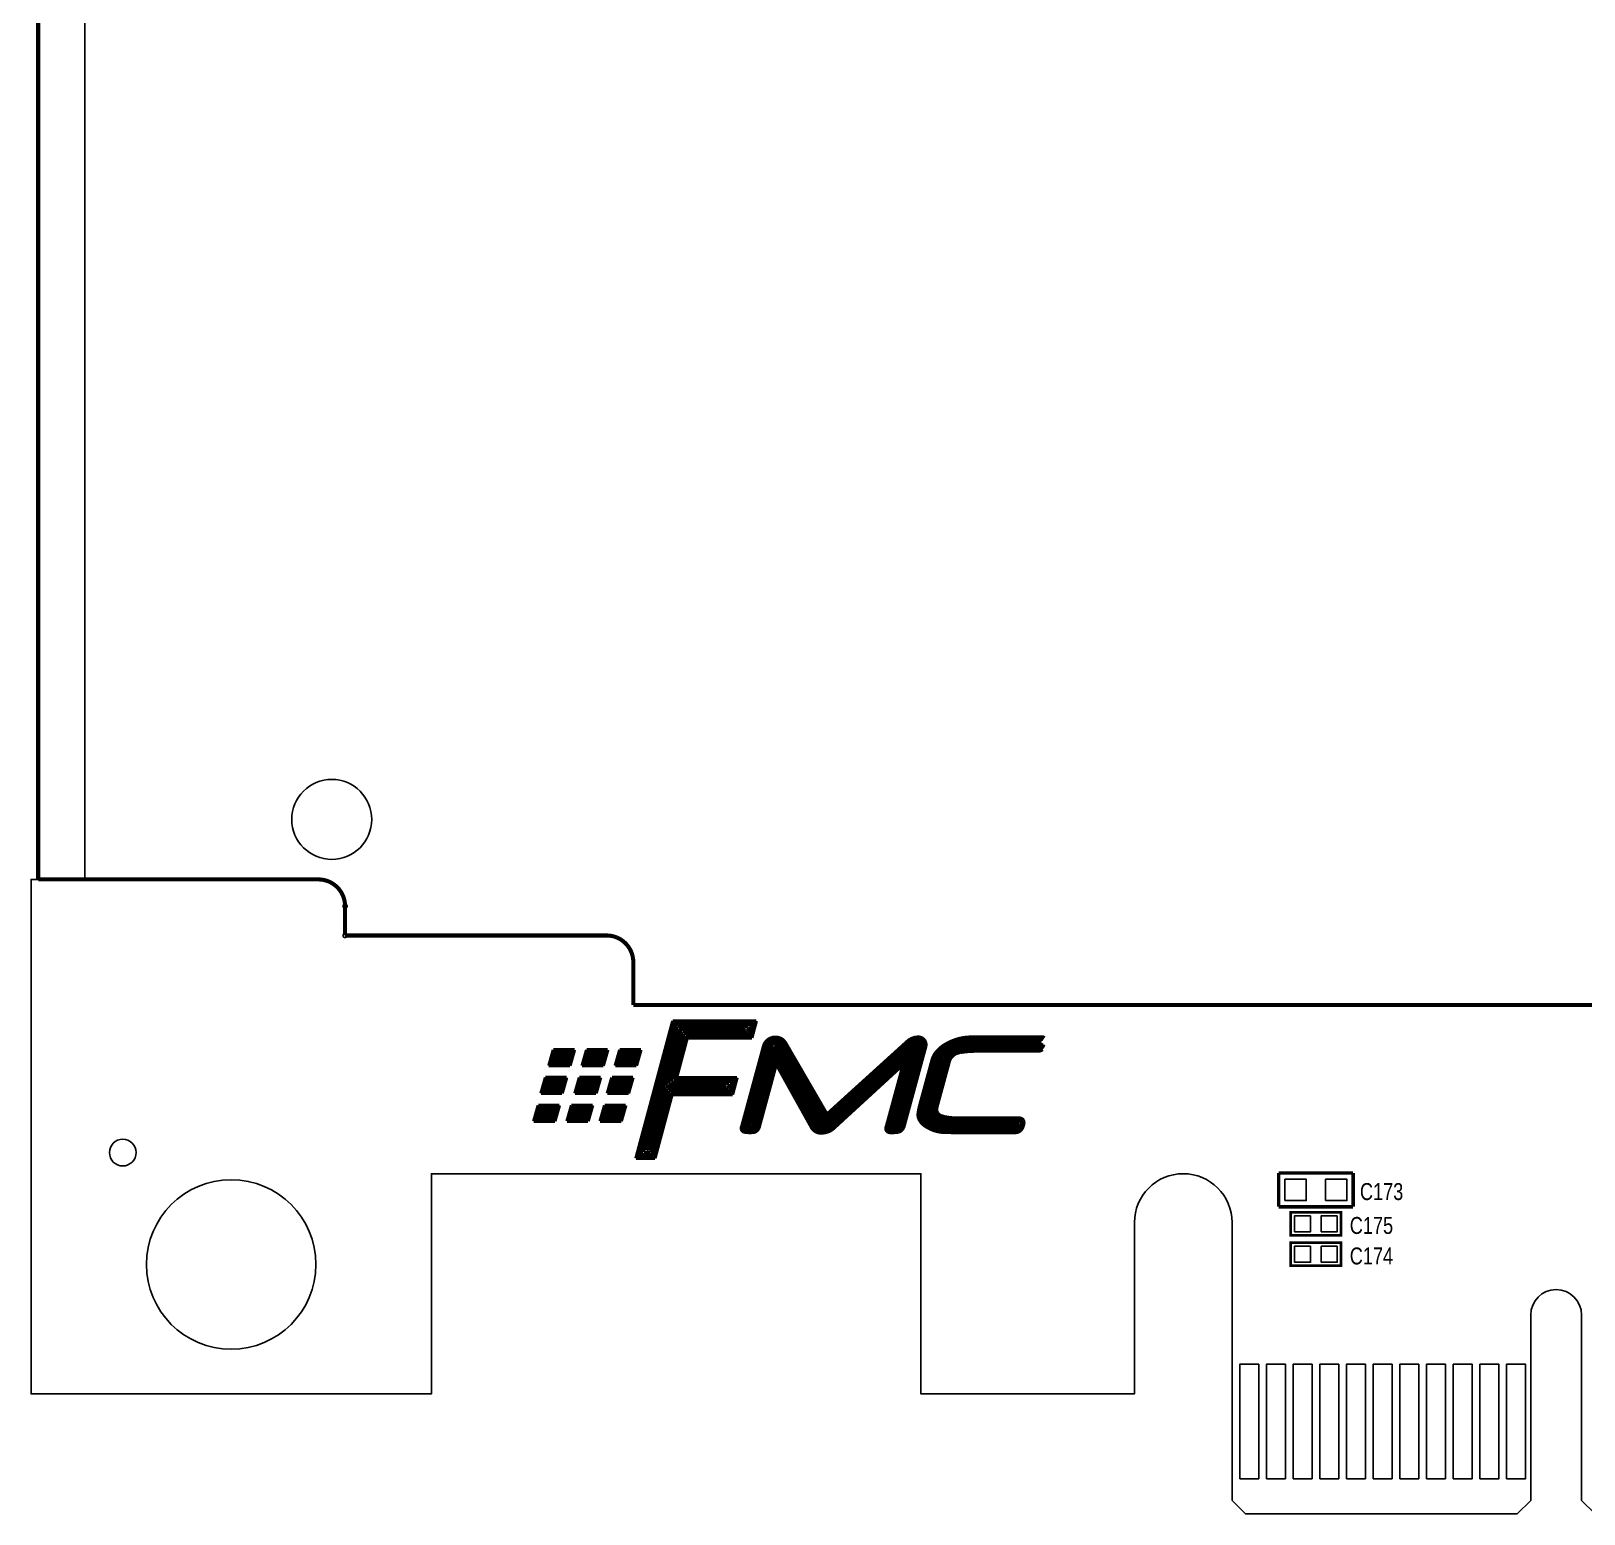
# Model space of a CAD drawing. Extents: x -92 to 135, y -31 to 116.
# Drawn here: x -91.8 to -33.6, y -31.3 to 24.2 of the extents above; entities that cross this region are included whole.
import ezdxf

# ---------------------------------------------------------------- set-up
doc = ezdxf.new("R2010")
doc.units = 0
for name, color, linetype in [('BG_OUTLINE', 2, 'CONTINUOUS'), ('BG_SILKSCREEN_TOP', 1, 'CONTINUOUS'), ('PG_SILKSCREEN_TOP', 5, 'CONTINUOUS'), ('PIN_TOP', 6, 'CONTINUOUS'), ('RD_SILKSCREEN_TOP', 7, 'CONTINUOUS')]:
    doc.layers.add(name, color=color, linetype=linetype)

msp = doc.modelspace()

# ---------------------------------------------------------------- linework, layer by layer
at = {"layer": 'BG_OUTLINE'}
msp.add_lwpolyline([(37.046154, -31.330392), (-33.161986, -31.330392), (-33.669986, -30.822392), (-33.669986, -23.875492, 1), (-35.574986, -23.875492), (-35.574986, -30.822392), (-36.082986, -31.330392), (-46.255686, -31.330392), (-46.763686, -30.822392), (-46.763686, -20.408392, 1), (-50.421286, -20.408392), (-50.421286, -26.834592), (-58.422286, -26.834592), (-58.422286, -18.579592), (-76.761086, -18.579592), (-76.761086, -26.834592), (-91.76385, -26.834592), (-91.76385, -7.549896), (-89.74582, -7.549896), (-89.74582, 53.448204), (-91.76385, 53.448204), (-91.76385, 79.8195), (98.226118, 79.8195)], format="xyb", dxfattribs=at)
at = {"layer": 'BG_SILKSCREEN_TOP', "const_width": 0.1524}
for points in [[(-91.49715, -7.549896), (-80.99679, -7.549896)], [(-79.99857, -8.550656), (-79.99857, -9.650476)], [(-79.99857, -9.650476), (-70.19671, -9.650476)], [(-69.19849, -10.651236), (-69.19849, -12.251436)], [(-69.19849, -12.251436), (-14.99743, -12.251436)]]:
    msp.add_lwpolyline(points, dxfattribs=at)
for points in [[(-80.99679, -7.549896, -0.413929), (-79.99857, -8.550656)], [(-70.19671, -9.650476, -0.413974), (-69.19849, -10.651236)]]:
    msp.add_lwpolyline(points, format="xyb", dxfattribs=at)
for points in [[(-79.96682, -8.55091, 1), (-80.028124, -8.55095, 1)], [(-79.96682, -8.55091, 1), (-80.028124, -8.55095, 1)], [(-79.966566, -9.650984, 1), (-80.028378, -9.651024, 1)], [(-79.966566, -9.650984, 1), (-80.028378, -9.651024, 1)]]:
    msp.add_lwpolyline(points, format="xyb", close=True, dxfattribs=at)
at = {"layer": 'PG_SILKSCREEN_TOP'}
for points, const_width in [([(-91.49715, -7.539736), (-91.49715, 53.410104)], 0.1524), ([(-69.100954, -18.004282), (-67.720972, -12.85494)], 0.127), ([(-67.720972, -12.85494), (-64.587882, -12.85494)], 0.127), ([(-64.587882, -12.85494), (-64.757046, -13.486384)], 0.127), ([(-69.00164, -17.928082), (-67.662552, -12.93114)], 0.1524), ([(-68.902326, -17.851882), (-67.604132, -13.00734)], 0.1016), ([(-68.803012, -17.775682), (-67.545712, -13.08354)], 0.1016), ([(-68.703698, -17.699482), (-67.487292, -13.15974)], 0.1016), ([(-67.4116, -13.181584), (-67.97421, -15.280894)], 0.1016), ([(-67.35318, -13.257784), (-67.874896, -15.204694)], 0.1016), ([(-67.29476, -13.333984), (-67.775582, -15.128494)], 0.1016), ([(-67.23634, -13.410184), (-67.676268, -15.052294)], 0.1524), ([(-67.662552, -12.93114), (-64.687196, -12.93114)], 0.1524), ([(-67.604132, -13.00734), (-64.78651, -13.00734)], 0.1016), ([(-67.545712, -13.08354), (-64.88557, -13.08354)], 0.1016), ([(-67.487292, -13.15974), (-64.984884, -13.15974)], 0.1016), ([(-64.99098, -13.181584), (-67.4116, -13.181584)], 0.1016), ([(-64.932306, -13.257784), (-67.35318, -13.257784)], 0.1016), ([(-64.873886, -13.333984), (-67.29476, -13.333984)], 0.1016), ([(-64.815466, -13.410184), (-67.23634, -13.410184)], 0.1524), ([(-64.984884, -13.15974), (-64.99098, -13.181584)], 0.1016), ([(-64.88557, -13.08354), (-64.932306, -13.257784)], 0.1016), ([(-64.78651, -13.00734), (-64.873886, -13.333984)], 0.1016), ([(-64.687196, -12.93114), (-64.815466, -13.410184)], 0.1524), ([(-72.364346, -14.532864), (-72.19442, -13.937488)], 0.127), ([(-72.3138, -14.494764), (-72.165464, -13.975588)], 0.0762), ([(-72.19442, -13.937488), (-71.40067, -13.937488)], 0.127), ([(-72.165464, -13.975588), (-71.450962, -13.975588)], 0.0762), ([(-71.450962, -13.975588), (-71.599298, -14.494764)], 0.0762), ([(-71.40067, -13.937488), (-71.570596, -14.532864)], 0.127), ([(-71.11746, -14.532864), (-70.947534, -13.937488)], 0.127), ([(-71.067168, -14.494764), (-70.918832, -13.975588)], 0.0762), ([(-70.947534, -13.937488), (-70.153784, -13.937488)], 0.127), ([(-70.918832, -13.975588), (-70.20433, -13.975588)], 0.0762), ([(-70.20433, -13.975588), (-70.352666, -14.494764)], 0.0762), ([(-70.153784, -13.937488), (-70.32371, -14.532864)], 0.127), ([(-69.876416, -14.532864), (-69.70649, -13.937488)], 0.127), ([(-69.82587, -14.494764), (-69.677788, -13.975588)], 0.0762), ([(-69.70649, -13.937488), (-68.91274, -13.937488)], 0.127), ([(-69.677788, -13.975588), (-68.963286, -13.975588)], 0.0762), ([(-68.963286, -13.975588), (-69.111368, -14.494764)], 0.0762), ([(-68.91274, -13.937488), (-69.082666, -14.532864)], 0.127), ([(-67.17792, -13.486384), (-67.576954, -14.976094)], 0.127), ([(-64.757046, -13.486384), (-67.17792, -13.486384)], 0.127), ([(-64.316356, -13.79601), (-65.13322, -16.803878)], 0.127), ([(-64.24295, -13.81633), (-65.062354, -16.833088)], 0.1524), ([(-64.169544, -13.83665), (-64.994028, -16.872712)], 0.1524), ([(-64.169544, -13.83665), (-64.988694, -16.853154)], 0.1524), ([(-64.096138, -13.857224), (-64.896746, -16.805402)], 0.1524), ([(-64.022986, -13.877798), (-64.797686, -16.731234)], 0.1524), ([(-64.770508, -16.730218), (-63.97625, -13.805154)], 0.1524), ([(-64.699134, -16.757904), (-63.915036, -13.870686)], 0.1524), ([(-63.915036, -13.870686), (-62.315344, -16.74622)], 0.1524), ([(-63.885064, -13.76807), (-62.25032, -16.706596)], 0.1524), ([(-62.069726, -16.739362), (-63.76797, -13.812266)], 0.1524), ([(-61.99886, -16.709898), (-63.706502, -13.766292)], 0.1524), ([(-61.980318, -16.590264), (-63.644526, -13.721588)], 0.1524), ([(-61.980318, -16.590264), (-63.644526, -13.721588)], 0.1524), ([(-61.961522, -16.470376), (-63.581788, -13.677392)], 0.1524), ([(-61.94298, -16.350742), (-63.51905, -13.633958)], 0.127), ([(-58.787538, -13.797534), (-61.99886, -16.709898)], 0.1524), ([(-58.839608, -13.742162), (-61.980318, -16.590264)], 0.1524), ([(-58.839608, -13.742162), (-61.980318, -16.590264)], 0.1524), ([(-58.891932, -13.686536), (-61.961522, -16.470376)], 0.1524), ([(-58.944002, -13.631164), (-61.94298, -16.350742)], 0.127), ([(-61.829188, -16.696182), (-58.655966, -13.781024)], 0.1524), ([(-61.777118, -16.751808), (-58.79846, -14.01572)], 0.1524), ([(-61.777118, -16.751808), (-58.79846, -14.01572)], 0.1524), ([(-58.79846, -14.01572), (-59.577224, -16.882618)], 0.1524), ([(-58.79846, -14.01572), (-59.569858, -16.85544)], 0.1524), ([(-58.655966, -13.781024), (-59.47791, -16.807942)], 0.1524), ([(-58.573924, -13.769594), (-59.376818, -16.726408)], 0.1524), ([(-59.348624, -16.721582), (-58.545984, -13.766038)], 0.1524), ([(-59.275218, -16.74241), (-58.465974, -13.762482)], 0.1524), ([(-59.202066, -16.762984), (-58.392568, -13.782548)], 0.1524), ([(-59.202066, -16.762984), (-58.392568, -13.782548)], 0.1524), ([(-59.12866, -16.783558), (-58.318908, -13.80236)], 0.1524), ([(-59.055254, -16.803878), (-58.245502, -13.822426)], 0.127), ([(-54.046882, -13.755624), (-56.399938, -13.755624)], 0.1524), ([(-54.049676, -13.831824), (-56.399938, -13.831824)], 0.1524), ([(-54.051708, -13.908024), (-56.399938, -13.908024)], 0.1524), ([(-54.053486, -13.984224), (-56.399938, -13.984224)], 0.127), ([(-56.26481, -13.680186), (-53.977032, -13.680186)], 0.1524), ([(-56.264556, -13.527786), (-53.907436, -13.527786)], 0.1524), ([(-56.264556, -13.603986), (-53.907944, -13.603986)], 0.1524), ([(-56.264302, -13.451586), (-53.906928, -13.451586)], 0.127), ([(-53.907944, -13.603986), (-53.903372, -13.603986)], 0.127), ([(-53.907436, -13.527786), (-53.902356, -13.527786)], 0.127), ([(-53.906928, -13.451586), (-53.90134, -13.451586)], 0.127), ([(-71.570596, -14.532864), (-72.364346, -14.532864)], 0.127), ([(-71.599298, -14.494764), (-72.3138, -14.494764)], 0.0762), ([(-72.263254, -14.456664), (-72.136762, -14.013688)], 0.0762), ([(-71.628, -14.456664), (-72.263254, -14.456664)], 0.0762), ([(-72.212708, -14.418564), (-72.10806, -14.051788)], 0.127), ([(-71.656702, -14.418564), (-72.212708, -14.418564)], 0.0762), ([(-72.162162, -14.380464), (-72.079358, -14.089888)], 0.0762), ([(-71.685404, -14.380464), (-72.162162, -14.380464)], 0.0762), ([(-72.136762, -14.013688), (-71.501508, -14.013688)], 0.0762), ([(-72.11187, -14.342364), (-72.050656, -14.127988)], 0.0762), ([(-71.714106, -14.342364), (-72.11187, -14.342364)], 0.0762), ([(-72.10806, -14.051788), (-71.552054, -14.051788)], 0.0762), ([(-72.079358, -14.089888), (-71.6026, -14.089888)], 0.0762), ([(-72.061324, -14.304264), (-72.021954, -14.166088)], 0.0762), ([(-71.743062, -14.304264), (-72.061324, -14.304264)], 0.0762), ([(-72.050656, -14.127988), (-71.653146, -14.127988)], 0.0762), ([(-72.021954, -14.166088), (-71.703438, -14.166088)], 0.0762), ([(-72.010778, -14.266164), (-71.992998, -14.204188)], 0.0762), ([(-71.771764, -14.266164), (-72.010778, -14.266164)], 0.0762), ([(-71.992998, -14.204188), (-71.753984, -14.204188)], 0.0762), ([(-71.753984, -14.204188), (-71.771764, -14.266164)], 0.0762), ([(-71.703438, -14.166088), (-71.743062, -14.304264)], 0.0762), ([(-71.653146, -14.127988), (-71.714106, -14.342364)], 0.0762), ([(-71.6026, -14.089888), (-71.685404, -14.380464)], 0.0762), ([(-71.552054, -14.051788), (-71.656702, -14.418564)], 0.0762), ([(-71.501508, -14.013688), (-71.628, -14.456664)], 0.0762), ([(-70.32371, -14.532864), (-71.11746, -14.532864)], 0.127), ([(-70.352666, -14.494764), (-71.067168, -14.494764)], 0.0762), ([(-71.016622, -14.456664), (-70.89013, -14.013688)], 0.0762), ([(-70.381368, -14.456664), (-71.016622, -14.456664)], 0.0762), ([(-70.966076, -14.418564), (-70.861428, -14.051788)], 0.0762), ([(-70.41007, -14.418564), (-70.966076, -14.418564)], 0.0762), ([(-70.91553, -14.380464), (-70.832726, -14.089888)], 0.0762), ([(-70.438772, -14.380464), (-70.91553, -14.380464)], 0.0762), ([(-70.89013, -14.013688), (-70.254876, -14.013688)], 0.0762), ([(-70.864984, -14.342364), (-70.804024, -14.127988)], 0.0762), ([(-70.467474, -14.342364), (-70.864984, -14.342364)], 0.0762), ([(-70.861428, -14.051788), (-70.305422, -14.051788)], 0.0762), ([(-70.832726, -14.089888), (-70.355968, -14.089888)], 0.0762), ([(-70.814692, -14.304264), (-70.775068, -14.166088)], 0.0762), ([(-70.496176, -14.304264), (-70.814692, -14.304264)], 0.0762), ([(-70.804024, -14.127988), (-70.40626, -14.127988)], 0.0762), ([(-70.775068, -14.166088), (-70.456806, -14.166088)], 0.0762), ([(-70.764146, -14.266164), (-70.746366, -14.204188)], 0.0762), ([(-70.525132, -14.266164), (-70.764146, -14.266164)], 0.0762), ([(-70.746366, -14.204188), (-70.507352, -14.204188)], 0.0762), ([(-70.507352, -14.204188), (-70.525132, -14.266164)], 0.0762), ([(-70.456806, -14.166088), (-70.496176, -14.304264)], 0.0762), ([(-70.40626, -14.127988), (-70.467474, -14.342364)], 0.0762), ([(-70.355968, -14.089888), (-70.438772, -14.380464)], 0.0762), ([(-70.305422, -14.051788), (-70.41007, -14.418564)], 0.0762), ([(-70.254876, -14.013688), (-70.381368, -14.456664)], 0.0762), ([(-69.082666, -14.532864), (-69.876416, -14.532864)], 0.127), ([(-69.111368, -14.494764), (-69.82587, -14.494764)], 0.0762), ([(-69.775324, -14.456664), (-69.649086, -14.013688)], 0.0762), ([(-69.14007, -14.456664), (-69.775324, -14.456664)], 0.0762), ([(-69.724778, -14.418564), (-69.62013, -14.051788)], 0.0762), ([(-69.168772, -14.418564), (-69.724778, -14.418564)], 0.0762), ([(-69.674486, -14.380464), (-69.591428, -14.089888)], 0.0762), ([(-69.197728, -14.380464), (-69.674486, -14.380464)], 0.0762), ([(-69.649086, -14.013688), (-69.013578, -14.013688)], 0.0762), ([(-69.62394, -14.342364), (-69.562726, -14.127988)], 0.0762), ([(-69.22643, -14.342364), (-69.62394, -14.342364)], 0.0762), ([(-69.62013, -14.051788), (-69.064124, -14.051788)], 0.0762), ([(-69.591428, -14.089888), (-69.11467, -14.089888)], 0.0762), ([(-69.573394, -14.304264), (-69.534024, -14.166088)], 0.0762), ([(-69.255132, -14.304264), (-69.573394, -14.304264)], 0.0762), ([(-69.562726, -14.127988), (-69.165216, -14.127988)], 0.0762), ([(-69.534024, -14.166088), (-69.215762, -14.166088)], 0.0762), ([(-69.522848, -14.266164), (-69.505322, -14.204188)], 0.0762), ([(-69.283834, -14.266164), (-69.522848, -14.266164)], 0.0762), ([(-69.505322, -14.204188), (-69.266308, -14.204188)], 0.0762), ([(-69.266308, -14.204188), (-69.283834, -14.266164)], 0.0762), ([(-69.215762, -14.166088), (-69.255132, -14.304264)], 0.0762), ([(-69.165216, -14.127988), (-69.22643, -14.342364)], 0.0762), ([(-69.11467, -14.089888), (-69.197728, -14.380464)], 0.0762), ([(-69.064124, -14.051788), (-69.168772, -14.418564)], 0.0762), ([(-69.013578, -14.013688), (-69.14007, -14.456664)], 0.0762), ([(-64.62395, -16.771874), (-63.890652, -14.071346)], 0.1524), ([(-64.62395, -16.771874), (-63.890652, -14.071346)], 0.1524), ([(-64.549274, -16.787622), (-63.866268, -14.27226)], 0.1524), ([(-64.474852, -16.803878), (-63.84163, -14.47292)], 0.127), ([(-63.890652, -14.071346), (-62.380876, -16.785336)], 0.1524), ([(-63.890652, -14.071346), (-62.380876, -16.785336)], 0.1524), ([(-63.866268, -14.27226), (-62.446408, -16.824198)], 0.1524), ([(-63.84163, -14.47292), (-62.512194, -16.862806)], 0.127), ([(-61.724794, -16.80718), (-58.941208, -14.250162)], 0.1524), ([(-61.672724, -16.862806), (-59.083956, -14.484604)], 0.127), ([(-59.083956, -14.484604), (-59.713622, -16.803878)], 0.127), ([(-58.941208, -14.250162), (-59.643264, -16.835628)], 0.1524), ([(-58.48985, -16.109188), (-58.005472, -14.3256)], 0.127), ([(-58.415682, -16.126968), (-57.931812, -14.345666)], 0.1524), ([(-58.341514, -16.144748), (-57.858406, -14.365732)], 0.1524), ([(-58.267346, -16.162528), (-57.784746, -14.385544)], 0.1524), ([(-58.193178, -16.180054), (-57.71134, -14.40561)], 0.1524), ([(-57.643268, -14.25448), (-58.122312, -16.018256)], 0.1524), ([(-57.561988, -14.246098), (-58.048652, -16.038068)], 0.1524), ([(-57.490106, -14.271244), (-57.975246, -16.05788)], 0.1524), ([(-57.41797, -14.296898), (-57.901586, -16.077692)], 0.1524), ([(-57.346088, -14.322806), (-57.827926, -16.097504)], 0.127), ([(-72.659748, -15.569438), (-72.489822, -14.974062)], 0.127), ([(-72.609202, -15.531338), (-72.46112, -15.012162)], 0.0762), ([(-72.55891, -15.493238), (-72.432418, -15.050262)], 0.0762), ([(-72.489822, -14.974062), (-71.696072, -14.974062)], 0.127), ([(-72.508364, -15.455138), (-72.403716, -15.088362)], 0.0762), ([(-72.46112, -15.012162), (-71.746618, -15.012162)], 0.0762), ([(-72.457818, -15.417038), (-72.37476, -15.126462)], 0.0762), ([(-72.432418, -15.050262), (-71.797164, -15.050262)], 0.0762), ([(-72.407272, -15.378938), (-72.346058, -15.164562)], 0.0762), ([(-72.403716, -15.088362), (-71.84771, -15.088362)], 0.0762), ([(-72.37476, -15.126462), (-71.898002, -15.126462)], 0.0762), ([(-72.346058, -15.164562), (-71.948548, -15.164562)], 0.0762), ([(-71.948548, -15.164562), (-72.009762, -15.378938)], 0.0762), ([(-71.898002, -15.126462), (-71.98106, -15.417038)], 0.0762), ([(-71.84771, -15.088362), (-71.952358, -15.455138)], 0.0762), ([(-71.797164, -15.050262), (-71.923656, -15.493238)], 0.0762), ([(-71.746618, -15.012162), (-71.8947, -15.531338)], 0.0762), ([(-71.696072, -14.974062), (-71.865998, -15.569438)], 0.127), ([(-71.387716, -15.569438), (-71.21779, -14.974062)], 0.127), ([(-71.33717, -15.531338), (-71.189088, -15.012162)], 0.0762), ([(-71.286624, -15.493238), (-71.160386, -15.050262)], 0.0762), ([(-71.21779, -14.974062), (-70.42404, -14.974062)], 0.127), ([(-71.236078, -15.455138), (-71.13143, -15.088362)], 0.0762), ([(-71.189088, -15.012162), (-70.474586, -15.012162)], 0.0762), ([(-71.185786, -15.417038), (-71.102728, -15.126462)], 0.0762), ([(-71.160386, -15.050262), (-70.524878, -15.050262)], 0.0762), ([(-71.13524, -15.378938), (-71.074026, -15.164562)], 0.0762), ([(-71.13143, -15.088362), (-70.575424, -15.088362)], 0.0762), ([(-71.102728, -15.126462), (-70.62597, -15.126462)], 0.0762), ([(-71.074026, -15.164562), (-70.676516, -15.164562)], 0.0762), ([(-70.676516, -15.164562), (-70.73773, -15.378938)], 0.0762), ([(-70.62597, -15.126462), (-70.709028, -15.417038)], 0.0762), ([(-70.575424, -15.088362), (-70.680072, -15.455138)], 0.0762), ([(-70.524878, -15.050262), (-70.65137, -15.493238)], 0.0762), ([(-70.474586, -15.012162), (-70.622668, -15.531338)], 0.0762), ([(-70.42404, -14.974062), (-70.593966, -15.569438)], 0.127), ([(-70.171818, -15.569438), (-70.001892, -14.974062)], 0.127), ([(-70.121526, -15.531338), (-69.97319, -15.012162)], 0.0762), ([(-70.07098, -15.493238), (-69.944488, -15.050262)], 0.0762), ([(-70.001892, -14.974062), (-69.208142, -14.974062)], 0.127), ([(-70.020434, -15.455138), (-69.915786, -15.088362)], 0.0762), ([(-69.97319, -15.012162), (-69.258688, -15.012162)], 0.0762), ([(-69.969888, -15.417038), (-69.887084, -15.126462)], 0.0762), ([(-69.944488, -15.050262), (-69.309234, -15.050262)], 0.0762), ([(-69.919342, -15.378938), (-69.858128, -15.164562)], 0.0762), ([(-69.915786, -15.088362), (-69.35978, -15.088362)], 0.0762), ([(-69.887084, -15.126462), (-69.410326, -15.126462)], 0.0762), ([(-69.858128, -15.164562), (-69.460618, -15.164562)], 0.0762), ([(-69.460618, -15.164562), (-69.521832, -15.378938)], 0.0762), ([(-69.410326, -15.126462), (-69.49313, -15.417038)], 0.0762), ([(-69.35978, -15.088362), (-69.464428, -15.455138)], 0.0762), ([(-69.309234, -15.050262), (-69.435726, -15.493238)], 0.0762), ([(-69.258688, -15.012162), (-69.407024, -15.531338)], 0.0762), ([(-69.208142, -14.974062), (-69.378068, -15.569438)], 0.127), ([(-67.775582, -15.128494), (-65.508632, -15.128494)], 0.1016), ([(-67.676268, -15.052294), (-65.409318, -15.052294)], 0.1524), ([(-67.576954, -14.976094), (-65.310004, -14.976094)], 0.127), ([(-65.508632, -15.128494), (-65.598294, -15.46352)], 0.1016), ([(-65.409318, -15.052294), (-65.539874, -15.53972)], 0.1524), ([(-65.310004, -14.976094), (-65.481454, -15.61592)], 0.127), ([(-71.865998, -15.569438), (-72.659748, -15.569438)], 0.127), ([(-71.8947, -15.531338), (-72.609202, -15.531338)], 0.0762), ([(-71.923656, -15.493238), (-72.55891, -15.493238)], 0.0762), ([(-71.952358, -15.455138), (-72.508364, -15.455138)], 0.0762), ([(-71.98106, -15.417038), (-72.457818, -15.417038)], 0.0762), ([(-72.009762, -15.378938), (-72.407272, -15.378938)], 0.0762), ([(-72.356726, -15.340838), (-72.317356, -15.202662)], 0.0762), ([(-72.038464, -15.340838), (-72.356726, -15.340838)], 0.0762), ([(-72.317356, -15.202662), (-71.999094, -15.202662)], 0.0762), ([(-72.306434, -15.302738), (-72.288654, -15.240762)], 0.0762), ([(-72.067166, -15.302738), (-72.306434, -15.302738)], 0.0762), ([(-72.288654, -15.240762), (-72.04964, -15.240762)], 0.0762), ([(-72.04964, -15.240762), (-72.067166, -15.302738)], 0.0762), ([(-71.999094, -15.202662), (-72.038464, -15.340838)], 0.0762), ([(-70.593966, -15.569438), (-71.387716, -15.569438)], 0.127), ([(-70.622668, -15.531338), (-71.33717, -15.531338)], 0.0762), ([(-70.65137, -15.493238), (-71.286624, -15.493238)], 0.0762), ([(-70.680072, -15.455138), (-71.236078, -15.455138)], 0.0762), ([(-70.709028, -15.417038), (-71.185786, -15.417038)], 0.0762), ([(-70.73773, -15.378938), (-71.13524, -15.378938)], 0.0762), ([(-71.084694, -15.340838), (-71.045324, -15.202662)], 0.0762), ([(-70.766432, -15.340838), (-71.084694, -15.340838)], 0.0762), ([(-71.045324, -15.202662), (-70.727062, -15.202662)], 0.0762), ([(-71.034148, -15.302738), (-71.016622, -15.240762)], 0.0762), ([(-70.795134, -15.302738), (-71.034148, -15.302738)], 0.0762), ([(-71.016622, -15.240762), (-70.777608, -15.240762)], 0.0762), ([(-70.777608, -15.240762), (-70.795134, -15.302738)], 0.0762), ([(-70.727062, -15.202662), (-70.766432, -15.340838)], 0.0762), ([(-69.378068, -15.569438), (-70.171818, -15.569438)], 0.127), ([(-69.407024, -15.531338), (-70.121526, -15.531338)], 0.0762), ([(-69.435726, -15.493238), (-70.07098, -15.493238)], 0.0762), ([(-69.464428, -15.455138), (-70.020434, -15.455138)], 0.0762), ([(-69.49313, -15.417038), (-69.969888, -15.417038)], 0.0762), ([(-69.521832, -15.378938), (-69.919342, -15.378938)], 0.0762), ([(-69.86905, -15.340838), (-69.829426, -15.202662)], 0.0762), ([(-69.550534, -15.340838), (-69.86905, -15.340838)], 0.0762), ([(-69.829426, -15.202662), (-69.511164, -15.202662)], 0.0762), ([(-69.818504, -15.302738), (-69.800724, -15.240762)], 0.0762), ([(-69.57949, -15.302738), (-69.818504, -15.302738)], 0.0762), ([(-69.800724, -15.240762), (-69.56171, -15.240762)], 0.0762), ([(-69.56171, -15.240762), (-69.57949, -15.302738)], 0.0762), ([(-69.511164, -15.202662), (-69.550534, -15.340838)], 0.0762), ([(-67.982338, -15.31112), (-68.622164, -17.699482)], 0.1016), ([(-67.923664, -15.38732), (-68.563744, -17.775682)], 0.1016), ([(-67.865244, -15.46352), (-68.505324, -17.851882)], 0.1016), ([(-67.806824, -15.53972), (-68.446904, -17.928082)], 0.1524), ([(-67.748404, -15.61592), (-68.38823, -18.004282)], 0.127), ([(-65.715134, -15.31112), (-67.982338, -15.31112)], 0.1016), ([(-67.97421, -15.280894), (-65.70726, -15.280894)], 0.1016), ([(-65.656714, -15.38732), (-67.923664, -15.38732)], 0.1016), ([(-67.874896, -15.204694), (-65.607946, -15.204694)], 0.1016), ([(-65.598294, -15.46352), (-67.865244, -15.46352)], 0.1016), ([(-65.539874, -15.53972), (-67.806824, -15.53972)], 0.1524), ([(-65.481454, -15.61592), (-67.748404, -15.61592)], 0.127), ([(-65.70726, -15.280894), (-65.715134, -15.31112)], 0.1016), ([(-65.607946, -15.204694), (-65.656714, -15.38732)], 0.1016), ([(-72.93102, -16.612616), (-72.761094, -16.01724)], 0.127), ([(-72.880474, -16.574516), (-72.732392, -16.05534)], 0.0762), ([(-72.829928, -16.536416), (-72.70369, -16.09344)], 0.127), ([(-72.761094, -16.01724), (-71.967344, -16.01724)], 0.127), ([(-72.779636, -16.498316), (-72.674988, -16.13154)], 0.0762), ([(-72.732392, -16.05534), (-72.01789, -16.05534)], 0.0762), ([(-72.72909, -16.460216), (-72.646032, -16.16964)], 0.0762), ([(-72.70369, -16.09344), (-72.068436, -16.09344)], 0.0762), ([(-72.678544, -16.422116), (-72.61733, -16.20774)], 0.0762), ([(-72.674988, -16.13154), (-72.118728, -16.13154)], 0.0762), ([(-72.646032, -16.16964), (-72.169274, -16.16964)], 0.0762), ([(-72.627998, -16.384016), (-72.588628, -16.24584)], 0.0762), ([(-72.61733, -16.20774), (-72.21982, -16.20774)], 0.0762), ([(-72.588628, -16.24584), (-72.270366, -16.24584)], 0.0762), ([(-72.577452, -16.345916), (-72.559926, -16.28394)], 0.0762), ([(-72.559926, -16.28394), (-72.320912, -16.28394)], 0.0762), ([(-72.320912, -16.28394), (-72.338438, -16.345916)], 0.0762), ([(-72.270366, -16.24584), (-72.309736, -16.384016)], 0.0762), ([(-72.21982, -16.20774), (-72.281034, -16.422116)], 0.0762), ([(-72.169274, -16.16964), (-72.252332, -16.460216)], 0.0762), ([(-72.118728, -16.13154), (-72.22363, -16.498316)], 0.0762), ([(-72.068436, -16.09344), (-72.194674, -16.536416)], 0.0762), ([(-72.01789, -16.05534), (-72.165972, -16.574516)], 0.0762), ([(-71.967344, -16.01724), (-72.13727, -16.612616)], 0.127), ([(-71.684388, -16.612616), (-71.514462, -16.01724)], 0.127), ([(-71.633842, -16.574516), (-71.48576, -16.05534)], 0.0762), ([(-71.583296, -16.536416), (-71.456804, -16.09344)], 0.0762), ([(-71.514462, -16.01724), (-70.720712, -16.01724)], 0.127), ([(-71.53275, -16.498316), (-71.428102, -16.13154)], 0.0762), ([(-71.48576, -16.05534), (-70.771258, -16.05534)], 0.0762), ([(-71.482458, -16.460216), (-71.3994, -16.16964)], 0.0762), ([(-71.456804, -16.09344), (-70.82155, -16.09344)], 0.0762), ([(-71.431912, -16.422116), (-71.370698, -16.20774)], 0.0762), ([(-71.428102, -16.13154), (-70.872096, -16.13154)], 0.0762), ([(-71.3994, -16.16964), (-70.922642, -16.16964)], 0.0762), ([(-71.381366, -16.384016), (-71.341996, -16.24584)], 0.0762), ([(-71.370698, -16.20774), (-70.973188, -16.20774)], 0.0762), ([(-71.341996, -16.24584), (-71.023734, -16.24584)], 0.0762), ([(-71.33082, -16.345916), (-71.313294, -16.28394)], 0.0762), ([(-71.313294, -16.28394), (-71.074026, -16.28394)], 0.0762), ([(-71.074026, -16.28394), (-71.091806, -16.345916)], 0.0762), ([(-71.023734, -16.24584), (-71.063104, -16.384016)], 0.0762), ([(-70.973188, -16.20774), (-71.034402, -16.422116)], 0.0762), ([(-70.922642, -16.16964), (-71.005446, -16.460216)], 0.0762), ([(-70.872096, -16.13154), (-70.976744, -16.498316)], 0.0762), ([(-70.82155, -16.09344), (-70.948042, -16.536416)], 0.0762), ([(-70.771258, -16.05534), (-70.91934, -16.574516)], 0.0762), ([(-70.720712, -16.01724), (-70.890638, -16.612616)], 0.127), ([(-70.44309, -16.612616), (-70.273164, -16.01724)], 0.127), ([(-70.392544, -16.574516), (-70.244462, -16.05534)], 0.0762), ([(-70.342252, -16.536416), (-70.21576, -16.09344)], 0.0762), ([(-70.273164, -16.01724), (-69.479414, -16.01724)], 0.127), ([(-70.291706, -16.498316), (-70.187058, -16.13154)], 0.0762), ([(-70.244462, -16.05534), (-69.52996, -16.05534)], 0.0762), ([(-70.24116, -16.460216), (-70.158356, -16.16964)], 0.0762), ([(-70.21576, -16.09344), (-69.580506, -16.09344)], 0.0762), ([(-70.190614, -16.422116), (-70.1294, -16.20774)], 0.0762), ([(-70.187058, -16.13154), (-69.631052, -16.13154)], 0.0762), ([(-70.140068, -16.384016), (-70.100698, -16.24584)], 0.127), ([(-70.158356, -16.16964), (-69.681598, -16.16964)], 0.0762), ([(-70.1294, -16.20774), (-69.73189, -16.20774)], 0.0762), ([(-70.100698, -16.24584), (-69.782436, -16.24584)], 0.0762), ([(-70.089776, -16.345916), (-70.071996, -16.28394)], 0.0762), ([(-70.071996, -16.28394), (-69.832982, -16.28394)], 0.0762), ([(-69.832982, -16.28394), (-69.850508, -16.345916)], 0.127), ([(-69.782436, -16.24584), (-69.821806, -16.384016)], 0.0762), ([(-69.73189, -16.20774), (-69.793104, -16.422116)], 0.0762), ([(-69.681598, -16.16964), (-69.764402, -16.460216)], 0.0762), ([(-69.631052, -16.13154), (-69.7357, -16.498316)], 0.0762), ([(-69.580506, -16.09344), (-69.706998, -16.536416)], 0.0762), ([(-69.52996, -16.05534), (-69.678042, -16.574516)], 0.0762), ([(-69.479414, -16.01724), (-69.64934, -16.612616)], 0.127), ([(-72.13727, -16.612616), (-72.93102, -16.612616)], 0.127), ([(-72.165972, -16.574516), (-72.880474, -16.574516)], 0.0762), ([(-72.194674, -16.536416), (-72.829928, -16.536416)], 0.0762), ([(-72.22363, -16.498316), (-72.779636, -16.498316)], 0.0762), ([(-72.252332, -16.460216), (-72.72909, -16.460216)], 0.0762), ([(-72.281034, -16.422116), (-72.678544, -16.422116)], 0.0762), ([(-72.309736, -16.384016), (-72.627998, -16.384016)], 0.0762), ([(-72.338438, -16.345916), (-72.577452, -16.345916)], 0.0762), ([(-70.890638, -16.612616), (-71.684388, -16.612616)], 0.127), ([(-70.91934, -16.574516), (-71.633842, -16.574516)], 0.0762), ([(-70.948042, -16.536416), (-71.583296, -16.536416)], 0.0762), ([(-70.976744, -16.498316), (-71.53275, -16.498316)], 0.0762), ([(-71.005446, -16.460216), (-71.482458, -16.460216)], 0.0762), ([(-71.034402, -16.422116), (-71.431912, -16.422116)], 0.0762), ([(-71.063104, -16.384016), (-71.381366, -16.384016)], 0.0762), ([(-71.091806, -16.345916), (-71.33082, -16.345916)], 0.0762), ([(-69.64934, -16.612616), (-70.44309, -16.612616)], 0.127), ([(-69.678042, -16.574516), (-70.392544, -16.574516)], 0.0762), ([(-69.706998, -16.536416), (-70.342252, -16.536416)], 0.0762), ([(-69.7357, -16.498316), (-70.291706, -16.498316)], 0.0762), ([(-69.764402, -16.460216), (-70.24116, -16.460216)], 0.0762), ([(-69.793104, -16.422116), (-70.190614, -16.422116)], 0.0762), ([(-69.821806, -16.384016), (-70.140068, -16.384016)], 0.0762), ([(-69.850508, -16.345916), (-70.089776, -16.345916)], 0.0762), ([(-57.669176, -16.644112), (-57.57672, -16.67129)], 0.1524), ([(-57.651396, -16.569944), (-57.558178, -16.597376)], 0.1524), ([(-57.63387, -16.495522), (-57.539636, -16.523462)], 0.1524), ([(-57.616852, -16.4211), (-57.521094, -16.449294)], 0.127), ([(-57.13476, -16.807942), (-57.460642, -16.8021)], 0.1524), ([(-57.135268, -16.884142), (-57.45988, -16.8783)], 0.1524), ([(-54.893464, -16.884142), (-57.135268, -16.884142)], 0.1524), ([(-54.890924, -16.807942), (-57.13476, -16.807942)], 0.1524), ([(-56.989726, -16.574008), (-54.744874, -16.574008)], 0.1524), ([(-56.988964, -16.650208), (-54.735476, -16.650208)], 0.1524), ([(-56.988202, -16.726408), (-54.809136, -16.726408)], 0.1524), ([(-56.990488, -16.497808), (-54.750716, -16.497808)], 0.127), ([(-57.13603, -16.960342), (-57.459372, -16.9545)], 0.1524), ([(-57.136792, -17.036542), (-57.459118, -17.0307)], 0.127), ([(-54.895496, -16.960342), (-57.13603, -16.960342)], 0.1524), ([(-54.89702, -17.036542), (-57.136792, -17.036542)], 0.127), ([(-68.38823, -18.004282), (-69.100954, -18.004282)], 0.127), ([(-69.00164, -17.928082), (-68.446904, -17.928082)], 0.1524), ([(-68.940934, -17.988534), (-69.00164, -17.928082)], 0.0254), ([(-68.88861, -17.988534), (-68.940934, -17.988534)], 0.0254), ([(-68.505324, -17.851882), (-68.902326, -17.851882)], 0.1016), ([(-68.563744, -17.775682), (-68.803012, -17.775682)], 0.1016), ([(-68.622164, -17.699482), (-68.703698, -17.699482)], 0.1016), ([(-45.020738, -19.820128), (-45.020738, -18.550128)], 0.127), ([(-45.020738, -18.550128), (-42.226738, -18.550128)], 0.127), ([(-42.226738, -18.550128), (-42.226738, -19.820128)], 0.127), ([(-42.226738, -19.820128), (-45.020738, -19.820128)], 0.127)]:
    msp.add_lwpolyline(points, dxfattribs=dict(at, const_width=const_width))
for points, const_width in [([(-63.51905, -13.633958, 0.608847), (-64.316356, -13.79601)], 0.127), ([(-63.581788, -13.677392, 0.604141), (-64.24295, -13.81633)], 0.1524), ([(-63.644526, -13.721588, 0.596491), (-64.169544, -13.83665)], 0.1524), ([(-63.644526, -13.721588, 0.596491), (-64.169544, -13.83665)], 0.1524), ([(-63.706502, -13.766292, 0.585812), (-64.096138, -13.857224)], 0.1524), ([(-63.97625, -13.805154, 0.268679), (-64.022986, -13.877798)], 0.127), ([(-63.76797, -13.812266, 0.26821), (-63.885064, -13.76807)], 0.1524), ([(-58.473594, -13.462, 0.215108), (-58.944002, -13.631164)], 0.127), ([(-58.4835, -13.537692, 0.213743), (-58.891932, -13.686536)], 0.1524), ([(-58.493914, -13.613384, 0.211544), (-58.839608, -13.742162)], 0.1524), ([(-58.493914, -13.613384, 0.211544), (-58.839608, -13.742162)], 0.1524), ([(-58.505852, -13.689076, 0.207524), (-58.787538, -13.797534)], 0.1524), ([(-58.545984, -13.766038, 0.023259), (-58.573924, -13.769594)], 0.1524), ([(-58.465974, -13.762482, 0.400527), (-58.505852, -13.689076)], 0.1524), ([(-58.392568, -13.782548, 0.426483), (-58.493914, -13.613384)], 0.1524), ([(-58.392568, -13.782548, 0.426483), (-58.493914, -13.613384)], 0.1524), ([(-58.318908, -13.80236, 0.435311), (-58.4835, -13.537692)], 0.1524), ([(-58.245502, -13.822426, 0.440738), (-58.473594, -13.462)], 0.127), ([(-57.826656, -13.993368, 0.114594), (-58.005472, -14.3256)], 0.127), ([(-57.53735, -13.748766, 0.073975), (-57.826656, -13.993368)], 0.127), ([(-57.497218, -13.813536, 0.074003), (-57.769506, -14.04366)], 0.1524), ([(-57.457086, -13.878306, 0.074007), (-57.712356, -14.093952)], 0.1524), ([(-57.416954, -13.94333, 0.074035), (-57.655206, -14.144498)], 0.1524), ([(-56.961278, -13.804392, 0.273111), (-57.561988, -14.246098)], 0.1524), ([(-57.19699, -13.581634, 0.048683), (-57.53735, -13.748766)], 0.127), ([(-57.17032, -13.653008, 0.048658), (-57.497218, -13.813536)], 0.1524), ([(-56.950864, -13.880084, 0.272182), (-57.490106, -14.271244)], 0.1524), ([(-57.143396, -13.724382, 0.048669), (-57.457086, -13.878306)], 0.1524), ([(-56.940704, -13.955522, 0.271051), (-57.41797, -14.296898)], 0.1524), ([(-57.116726, -13.795756, 0.048661), (-57.416954, -13.94333)], 0.1524), ([(-56.830468, -13.483844, 0.049403), (-57.19699, -13.581634)], 0.127), ([(-56.818276, -13.559028, 0.049408), (-57.17032, -13.653008)], 0.1524), ([(-56.806084, -13.634212, 0.049385), (-57.143396, -13.724382)], 0.1524), ([(-56.793638, -13.709396, 0.04943), (-57.116726, -13.795756)], 0.1524), ([(-56.399938, -13.755624, 0.043432), (-56.961278, -13.804392)], 0.1524), ([(-56.399938, -13.831824, 0.043653), (-56.950864, -13.880084)], 0.1524), ([(-56.399938, -13.908024, 0.043905), (-56.940704, -13.955522)], 0.1524), ([(-56.399938, -13.984224, 0.04417), (-56.930544, -14.031214)], 0.127), ([(-56.589168, -13.536422, 0.031727), (-56.818276, -13.559028)], 0.1524), ([(-56.592724, -13.460476, 0.031595), (-56.830468, -13.483844)], 0.127), ([(-56.585612, -13.612622, 0.031864), (-56.806084, -13.634212)], 0.1524), ([(-56.582056, -13.688822, 0.03198), (-56.793638, -13.709396)], 0.1524), ([(-56.264556, -13.527786, 0.015595), (-56.589168, -13.536422)], 0.1524), ([(-56.264556, -13.603986, 0.015653), (-56.585612, -13.612622)], 0.1524), ([(-56.26481, -13.680186, 0.015701), (-56.582056, -13.688822)], 0.1524), ([(-56.264302, -13.451586, 0.01555), (-56.592724, -13.460476)], 0.127), ([(-54.051708, -13.908024, 0.172637), (-53.909976, -13.865352)], 0.1524), ([(-54.053486, -13.984224, 0.17402), (-53.86197, -13.924534)], 0.127), ([(-54.049676, -13.831824, 0.169128), (-53.958236, -13.805916)], 0.127), ([(-54.046882, -13.755624, 0.156133), (-54.006242, -13.74648)], 0.127), ([(-54.006242, -13.74648, 0.132158), (-53.982112, -13.702284)], 0.127), ([(-53.977032, -13.680186, 0.009192), (-53.982112, -13.702284)], 0.127), ([(-53.958236, -13.805916, 0.148404), (-53.90769, -13.719048)], 0.1524), ([(-53.909976, -13.865352, 0.154705), (-53.833268, -13.735558)], 0.1524), ([(-53.829458, -13.54963, 0.14077), (-53.902356, -13.527786)], 0.1524), ([(-53.897276, -13.677138, 0.019986), (-53.90769, -13.719048)], 0.127), ([(-53.891688, -13.605256, 0.047777), (-53.903372, -13.603986)], 0.127), ([(-53.78831, -13.485622, 0.1406), (-53.90134, -13.451586)], 0.127), ([(-57.769506, -14.04366, 0.114612), (-57.931812, -14.345666)], 0.1524), ([(-57.712356, -14.093952, 0.114663), (-57.858406, -14.365732)], 0.1524), ([(-57.655206, -14.144498, 0.114491), (-57.784746, -14.385544)], 0.1524), ([(-57.643268, -14.25448, 0.078796), (-57.71134, -14.40561)], 0.127), ([(-56.930544, -14.031214, 0.26972), (-57.346088, -14.322806)], 0.127), ([(-58.525156, -16.332962, 0.149696), (-58.482992, -16.553688)], 0.127), ([(-58.48985, -16.109188, 0.02434), (-58.525156, -16.332962)], 0.127), ([(-58.449464, -16.34109, 0.149859), (-58.415428, -16.518128)], 0.1524), ([(-58.415682, -16.126968, 0.024076), (-58.449464, -16.34109)], 0.1524), ([(-58.373772, -16.349472, 0.149704), (-58.348118, -16.482568)], 0.1524), ([(-58.341514, -16.144748, 0.023826), (-58.373772, -16.349472)], 0.1524), ([(-58.297826, -16.3576, 0.150054), (-58.280808, -16.447008)], 0.1524), ([(-58.267346, -16.162528, 0.023522), (-58.297826, -16.3576)], 0.1524), ([(-58.222134, -16.365728, 0.149958), (-58.213498, -16.411194)], 0.1524), ([(-58.193178, -16.180054, 0.02323), (-58.222134, -16.365728)], 0.1524), ([(-58.122312, -16.018256, 0.368346), (-57.80786, -16.679672)], 0.1524), ([(-58.048652, -16.038068, 0.435547), (-57.669176, -16.644112)], 0.1524), ([(-57.975246, -16.05788, 0.437886), (-57.651396, -16.569944)], 0.1524), ([(-57.901586, -16.077692, 0.441164), (-57.63387, -16.495522)], 0.1524), ([(-57.827926, -16.097504, 0.445967), (-57.616852, -16.4211)], 0.127), ([(-65.13322, -16.803878, 0.452521), (-65.0494, -17.018762)], 0.127), ([(-65.062354, -16.833088, 0.453864), (-65.02908, -16.944848)], 0.1524), ([(-65.02908, -16.944848, 0.056384), (-64.714882, -16.95577)], 0.1524), ([(-64.997076, -16.872458, 0.051594), (-64.725042, -16.880078)], 0.1524), ([(-64.994028, -16.872712, 0.051013), (-64.725042, -16.880078)], 0.1524), ([(-64.997076, -16.872458, 0.069483), (-64.988694, -16.853154)], 0.127), ([(-64.896746, -16.805402, 0.032192), (-64.736472, -16.80464)], 0.1524), ([(-64.797686, -16.731234, 0.005813), (-64.770508, -16.730218)], 0.127), ([(-64.736472, -16.80464, 0.321032), (-64.699134, -16.757904)], 0.1524), ([(-64.725042, -16.880078, 0.319422), (-64.62395, -16.771874)], 0.1524), ([(-64.725042, -16.880078, 0.319422), (-64.62395, -16.771874)], 0.1524), ([(-64.714882, -16.95577, 0.318508), (-64.549274, -16.787622)], 0.1524), ([(-64.705484, -17.031462, 0.318653), (-64.474852, -16.803878)], 0.127), ([(-62.512194, -16.862806, 0.303833), (-62.101984, -17.050004)], 0.127), ([(-62.446408, -16.824198, 0.305556), (-62.110366, -16.974312)], 0.1524), ([(-62.380876, -16.785336, 0.308649), (-62.119002, -16.898366)], 0.1524), ([(-62.380876, -16.785336, 0.308649), (-62.119002, -16.898366)], 0.1524), ([(-62.315344, -16.74622, 0.313553), (-62.1284, -16.82242)], 0.1524), ([(-62.25032, -16.706596, 0.326073), (-62.13856, -16.746474)], 0.1524), ([(-62.13856, -16.746474, 0.046558), (-62.069726, -16.739362)], 0.1524), ([(-62.1284, -16.82242, 0.187255), (-61.829442, -16.696182)], 0.1524), ([(-62.119002, -16.898366, 0.183196), (-61.777118, -16.751808)], 0.1524), ([(-62.119002, -16.898366, 0.183196), (-61.777118, -16.751808)], 0.1524), ([(-62.110366, -16.974312, 0.180498), (-61.724794, -16.80718)], 0.1524), ([(-62.101984, -17.050004, 0.178436), (-61.672724, -16.862806)], 0.127), ([(-59.713622, -16.803878, 0.591074), (-59.577478, -17.035272)], 0.127), ([(-59.643264, -16.835628, 0.636793), (-59.577478, -16.959072)], 0.1524), ([(-59.58078, -16.882618, 0.046063), (-59.29503, -16.870426)], 0.1524), ([(-59.577478, -16.959072, 0.0465), (-59.274964, -16.944594)], 0.1524), ([(-59.577224, -16.882618, 0.045493), (-59.29503, -16.870426)], 0.1524), ([(-59.582304, -16.881348, 1.162342), (-59.58078, -16.882618)], 0.127), ([(-59.582304, -16.881348, 0.095126), (-59.569858, -16.85544)], 0.127), ([(-59.47791, -16.807942, 0.027134), (-59.31789, -16.796512)], 0.1524), ([(-59.376818, -16.726408, 0.004913), (-59.349386, -16.723614)], 0.127), ([(-59.349386, -16.723614, 0.033113), (-59.348624, -16.721582)], 0.127), ([(-59.31789, -16.796512, 0.192993), (-59.275218, -16.74241)], 0.1524), ([(-59.29503, -16.870426, 0.220714), (-59.202066, -16.762984)], 0.1524), ([(-59.29503, -16.870426, 0.220714), (-59.202066, -16.762984)], 0.1524), ([(-59.274964, -16.944594, 0.23434), (-59.12866, -16.783558)], 0.1524), ([(-59.255914, -17.018762, 0.242483), (-59.055254, -16.803878)], 0.127), ([(-58.482992, -16.553688, 0.082914), (-58.356754, -16.719042)], 0.127), ([(-58.415428, -16.518128, 0.082979), (-58.30443, -16.66367)], 0.1524), ([(-58.348118, -16.482568, 0.082971), (-58.25236, -16.608044)], 0.1524), ([(-58.356754, -16.719042, 0.062388), (-58.18759, -16.842232)], 0.127), ([(-58.30443, -16.66367, 0.062788), (-58.14949, -16.776192)], 0.1524), ([(-58.280808, -16.447008, 0.082876), (-58.20029, -16.552418)], 0.1524), ([(-58.25236, -16.608044, 0.063164), (-58.111898, -16.709898)], 0.1524), ([(-58.213498, -16.411194, 0.082952), (-58.14822, -16.496792)], 0.1524), ([(-58.20029, -16.552418, 0.063741), (-58.074052, -16.643604)], 0.1524), ([(-58.18759, -16.842232, 0.142125), (-57.459118, -17.0307)], 0.127), ([(-58.14949, -16.776192, 0.142707), (-57.459372, -16.9545)], 0.1524), ([(-58.14822, -16.496792, 0.064552), (-58.036206, -16.577564)], 0.1524), ([(-58.111898, -16.709898, 0.143429), (-57.45988, -16.8783)], 0.1524), ([(-58.074052, -16.643858, 0.144115), (-57.460642, -16.8021)], 0.1524), ([(-58.036206, -16.577564, 0.060024), (-57.80786, -16.679672)], 0.1524), ([(-57.57672, -16.67129, 0.056136), (-56.988202, -16.726408)], 0.1524), ([(-57.558178, -16.597376, 0.055896), (-56.988964, -16.650208)], 0.1524), ([(-57.539636, -16.523462, 0.055648), (-56.989726, -16.574008)], 0.1524), ([(-57.521094, -16.449294, 0.055393), (-56.990488, -16.497808)], 0.127), ([(-54.895496, -16.960342, 0.195213), (-54.743096, -16.90624)], 0.1524), ([(-54.893464, -16.884142, 0.192425), (-54.795674, -16.851122)], 0.1524), ([(-54.890924, -16.807942, 0.183709), (-54.847998, -16.795496)], 0.127), ([(-54.847998, -16.795496, 0.108997), (-54.809136, -16.726408)], 0.1524), ([(-54.795674, -16.851122, 0.141984), (-54.729888, -16.72209)], 0.127), ([(-54.65191, -16.609568, 0.278529), (-54.744874, -16.574008)], 0.1524), ([(-54.743096, -16.90624, 0.13934), (-54.656482, -16.744188)], 0.1524), ([(-54.583076, -16.57477, 0.290049), (-54.750716, -16.497808)], 0.127), ([(-54.720744, -16.649954, 0.190175), (-54.735476, -16.650208)], 0.127), ([(-54.729888, -16.72209, 0.140875), (-54.720744, -16.649954)], 0.127), ([(-54.69001, -16.961358, 0.137557), (-54.58333, -16.765778)], 0.127), ([(-54.656482, -16.744188, 0.166489), (-54.65191, -16.609568)], 0.1524), ([(-54.58333, -16.765778, 0.173138), (-54.583076, -16.57477)], 0.127), ([(-65.0494, -17.018762, 0.058548), (-64.705484, -17.031462)], 0.127), ([(-59.577478, -17.035272, 0.047236), (-59.255914, -17.018762)], 0.127), ([(-54.89702, -17.036542, 0.196176), (-54.69001, -16.961358)], 0.127)]:
    msp.add_lwpolyline(points, format="xyb", dxfattribs=dict(at, const_width=const_width))
at = {"layer": 'PG_SILKSCREEN_TOP', "const_width": 0.1016}
for points in [[(-42.683938, -20.886928), (-44.563538, -20.886928), (-44.563538, -20.023328), (-42.683938, -20.023328)], [(-42.683938, -22.029928), (-44.563538, -22.029928), (-44.563538, -21.166328), (-42.683938, -21.166328)]]:
    msp.add_lwpolyline(points, close=True, dxfattribs=at)
at = {"layer": 'PIN_TOP'}
for points in [[(-44.785788, -19.585178), (-44.785788, -18.785078), (-43.985688, -18.785078), (-43.985688, -19.585178)], [(-43.261788, -19.585178), (-43.261788, -18.785078), (-42.461688, -18.785078), (-42.461688, -19.585178)], [(-43.823636, -20.155154), (-43.823636, -20.755102), (-44.423584, -20.755102), (-44.423584, -20.155154)], [(-42.823892, -20.155154), (-42.823892, -20.755102), (-43.42384, -20.755102), (-43.42384, -20.155154)], [(-43.823636, -21.298154), (-43.823636, -21.898102), (-44.423584, -21.898102), (-44.423584, -21.298154)], [(-42.823892, -21.298154), (-42.823892, -21.898102), (-43.42384, -21.898102), (-43.42384, -21.298154)], [(-46.47819, -30.009592), (-46.47819, -25.716992), (-45.76699, -25.716992), (-45.76699, -30.009592)], [(-45.478192, -30.009592), (-45.478192, -25.716992), (-44.766992, -25.716992), (-44.766992, -30.009592)], [(-44.478194, -30.009592), (-44.478194, -25.716992), (-43.766994, -25.716992), (-43.766994, -30.009592)], [(-43.478196, -30.009592), (-43.478196, -25.716992), (-42.766996, -25.716992), (-42.766996, -30.009592)], [(-42.478198, -30.009592), (-42.478198, -25.716992), (-41.766998, -25.716992), (-41.766998, -30.009592)], [(-41.4782, -30.009592), (-41.4782, -25.716992), (-40.767, -25.716992), (-40.767, -30.009592)], [(-40.478202, -30.009592), (-40.478202, -25.716992), (-39.767002, -25.716992), (-39.767002, -30.009592)], [(-39.478204, -30.009592), (-39.478204, -25.716992), (-38.767004, -25.716992), (-38.767004, -30.009592)], [(-38.478206, -30.009592), (-38.478206, -25.716992), (-37.767006, -25.716992), (-37.767006, -30.009592)], [(-37.478208, -30.009592), (-37.478208, -25.716992), (-36.767008, -25.716992), (-36.767008, -30.009592)], [(-36.47821, -30.009592), (-36.47821, -25.716992), (-35.76701, -25.716992), (-35.76701, -30.009592)]]:
    msp.add_lwpolyline(points, close=True, dxfattribs=at)
for centre, radius in [((-80.49641, -5.301996), 1.4986), ((-88.327738, -17.788128), 0.499999), ((-84.263738, -21.979128), 3.175)]:
    msp.add_circle(centre, radius, dxfattribs=at)

# ---------------------------------------------------------------- texts
at = {"layer": 'RD_SILKSCREEN_TOP', "width": 0.8}
for s, p in [('C173', (-41.972738, -19.566128)), ('C175', (-42.353738, -20.836128)), ('C174', (-42.353738, -21.979128))]:
    msp.add_text(s, height=0.635, dxfattribs=at).set_placement(p)

doc.saveas('drawing.dxf')
